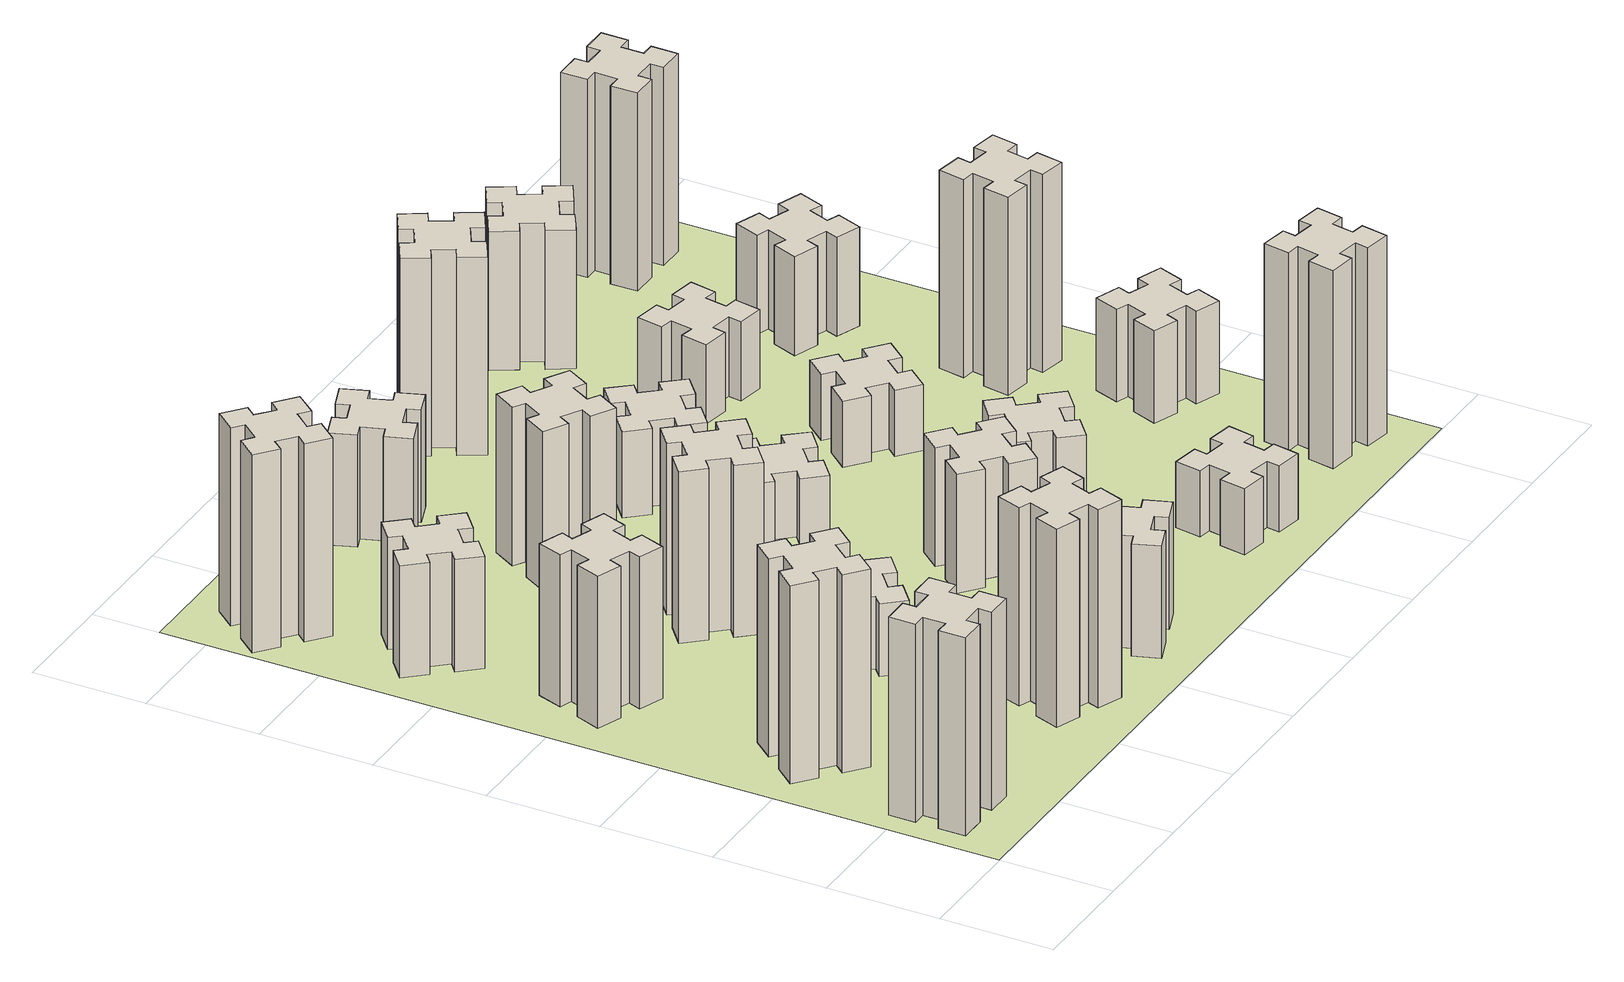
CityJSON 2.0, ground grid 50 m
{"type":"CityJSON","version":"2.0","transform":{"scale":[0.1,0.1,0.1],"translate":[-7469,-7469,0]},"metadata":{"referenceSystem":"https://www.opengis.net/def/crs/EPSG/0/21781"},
"CityObjects":{
"building1":{"type":"Building","attributes":{"class":"1000","function":"1000","usage":"1000","yearOfConstruction":2016,"roofType":"1000","measuredHeight":90,"storeysAboveGround":30,"storeysBelowGround":0},"geometry":[{"type":"Solid","lod":"1","boundaries":[[[[0,1,2,3,4,5,6,7,8,9,10,11,12,13,14,15,16,17,18,19]],[[17,16,20,21]],[[16,15,22,20]],[[15,14,23,22]],[[14,13,24,23]],[[13,12,25,24]],[[12,11,26,25]],[[11,10,27,26]],[[10,9,28,27]],[[9,8,29,28]],[[8,7,30,29]],[[7,6,31,30]],[[6,5,32,31]],[[5,4,33,32]],[[4,3,34,33]],[[3,2,35,34]],[[2,1,36,35]],[[1,0,37,36]],[[0,19,38,37]],[[19,18,39,38]],[[18,17,21,39]],[[24,25,26,27,28,29,30,31,32,33,34,35,36,37,38,39,21,20,22,23]]]]}]},
"building2":{"type":"Building","attributes":{"class":"1000","function":"1000","usage":"1000","yearOfConstruction":2016,"roofType":"1000","measuredHeight":90,"storeysAboveGround":30,"storeysBelowGround":0},"geometry":[{"type":"Solid","lod":"1","boundaries":[[[[40,41,42,43,44,45,46,47,48,49,50,51,52,53,54,55,56,57,58,59]],[[57,56,60,61]],[[56,55,62,60]],[[55,54,63,62]],[[54,53,64,63]],[[53,52,65,64]],[[52,51,66,65]],[[51,50,67,66]],[[50,49,68,67]],[[49,48,69,68]],[[48,47,70,69]],[[47,46,71,70]],[[46,45,72,71]],[[45,44,73,72]],[[44,43,74,73]],[[43,42,75,74]],[[42,41,76,75]],[[41,40,77,76]],[[40,59,78,77]],[[59,58,79,78]],[[58,57,61,79]],[[64,65,66,67,68,69,70,71,72,73,74,75,76,77,78,79,61,60,62,63]]]]}]},
"building3":{"type":"Building","attributes":{"class":"1000","function":"1000","usage":"1000","yearOfConstruction":2016,"roofType":"1000","measuredHeight":69,"storeysAboveGround":30,"storeysBelowGround":0},"geometry":[{"type":"Solid","lod":"1","boundaries":[[[[80,81,82,83,84,85,86,87,88,89,90,91,92,93,94,95,96,97,98,99]],[[97,96,100,101]],[[96,95,102,100]],[[95,94,103,102]],[[94,93,104,103]],[[93,92,105,104]],[[92,91,106,105]],[[91,90,107,106]],[[90,89,108,107]],[[89,88,109,108]],[[88,87,110,109]],[[87,86,111,110]],[[86,85,112,111]],[[85,84,113,112]],[[84,83,114,113]],[[83,82,115,114]],[[82,81,116,115]],[[81,80,117,116]],[[80,99,118,117]],[[99,98,119,118]],[[98,97,101,119]],[[104,105,106,107,108,109,110,111,112,113,114,115,116,117,118,119,101,100,102,103]]]]}]},
"building4":{"type":"Building","attributes":{"class":"1000","function":"1000","usage":"1000","yearOfConstruction":2016,"roofType":"1000","measuredHeight":51,"storeysAboveGround":30,"storeysBelowGround":0},"geometry":[{"type":"Solid","lod":"1","boundaries":[[[[120,121,122,123,124,125,126,127,128,129,130,131,132,133,134,135,136,137,138,139]],[[137,136,140,141]],[[136,135,142,140]],[[135,134,143,142]],[[134,133,144,143]],[[133,132,145,144]],[[132,131,146,145]],[[131,130,147,146]],[[130,129,148,147]],[[129,128,149,148]],[[128,127,150,149]],[[127,126,151,150]],[[126,125,152,151]],[[125,124,153,152]],[[124,123,154,153]],[[123,122,155,154]],[[122,121,156,155]],[[121,120,157,156]],[[120,139,158,157]],[[139,138,159,158]],[[138,137,141,159]],[[144,145,146,147,148,149,150,151,152,153,154,155,156,157,158,159,141,140,142,143]]]]}]},
"building5":{"type":"Building","attributes":{"class":"1000","function":"1000","usage":"1000","yearOfConstruction":2016,"roofType":"1000","measuredHeight":90,"storeysAboveGround":30,"storeysBelowGround":0},"geometry":[{"type":"Solid","lod":"1","boundaries":[[[[160,161,162,163,164,165,166,167,168,169,170,171,172,173,174,175,176,177,178,179]],[[177,176,180,181]],[[176,175,182,180]],[[175,174,183,182]],[[174,173,184,183]],[[173,172,185,184]],[[172,171,186,185]],[[171,170,187,186]],[[170,169,188,187]],[[169,168,189,188]],[[168,167,190,189]],[[167,166,191,190]],[[166,165,192,191]],[[165,164,193,192]],[[164,163,194,193]],[[163,162,195,194]],[[162,161,196,195]],[[161,160,197,196]],[[160,179,198,197]],[[179,178,199,198]],[[178,177,181,199]],[[184,185,186,187,188,189,190,191,192,193,194,195,196,197,198,199,181,180,182,183]]]]}]},
"building6":{"type":"Building","attributes":{"class":"1000","function":"1000","usage":"1000","yearOfConstruction":2016,"roofType":"1000","measuredHeight":90,"storeysAboveGround":30,"storeysBelowGround":0},"geometry":[{"type":"Solid","lod":"1","boundaries":[[[[200,201,202,203,204,205,206,207,208,209,210,211,212,213,214,215,216,217,218,219]],[[217,216,220,221]],[[216,215,222,220]],[[215,214,223,222]],[[214,213,224,223]],[[213,212,225,224]],[[212,211,226,225]],[[211,210,227,226]],[[210,209,228,227]],[[209,208,229,228]],[[208,207,230,229]],[[207,206,231,230]],[[206,205,232,231]],[[205,204,233,232]],[[204,203,234,233]],[[203,202,235,234]],[[202,201,236,235]],[[201,200,237,236]],[[200,219,238,237]],[[219,218,239,238]],[[218,217,221,239]],[[224,225,226,227,228,229,230,231,232,233,234,235,236,237,238,239,221,220,222,223]]]]}]},
"building7":{"type":"Building","attributes":{"class":"1000","function":"1000","usage":"1000","yearOfConstruction":2016,"roofType":"1000","measuredHeight":33,"storeysAboveGround":30,"storeysBelowGround":0},"geometry":[{"type":"Solid","lod":"1","boundaries":[[[[240,241,242,243,244,245,246,247,248,249,250,251,252,253,254,255,256,257,258,259]],[[257,256,260,261]],[[256,255,262,260]],[[255,254,263,262]],[[254,253,264,263]],[[253,252,265,264]],[[252,251,266,265]],[[251,250,267,266]],[[250,249,268,267]],[[249,248,269,268]],[[248,247,270,269]],[[247,246,271,270]],[[246,245,272,271]],[[245,244,273,272]],[[244,243,274,273]],[[243,242,275,274]],[[242,241,276,275]],[[241,240,277,276]],[[240,259,278,277]],[[259,258,279,278]],[[258,257,261,279]],[[264,265,266,267,268,269,270,271,272,273,274,275,276,277,278,279,261,260,262,263]]]]}]},
"building8":{"type":"Building","attributes":{"class":"1000","function":"1000","usage":"1000","yearOfConstruction":2016,"roofType":"1000","measuredHeight":78,"storeysAboveGround":30,"storeysBelowGround":0},"geometry":[{"type":"Solid","lod":"1","boundaries":[[[[280,281,282,283,284,285,286,287,288,289,290,291,292,293,294,295,296,297,298,299]],[[297,296,300,301]],[[296,295,302,300]],[[295,294,303,302]],[[294,293,304,303]],[[293,292,305,304]],[[292,291,306,305]],[[291,290,307,306]],[[290,289,308,307]],[[289,288,309,308]],[[288,287,310,309]],[[287,286,311,310]],[[286,285,312,311]],[[285,284,313,312]],[[284,283,314,313]],[[283,282,315,314]],[[282,281,316,315]],[[281,280,317,316]],[[280,299,318,317]],[[299,298,319,318]],[[298,297,301,319]],[[304,305,306,307,308,309,310,311,312,313,314,315,316,317,318,319,301,300,302,303]]]]}]},
"building9":{"type":"Building","attributes":{"class":"1000","function":"1000","usage":"1000","yearOfConstruction":2016,"roofType":"1000","measuredHeight":51,"storeysAboveGround":30,"storeysBelowGround":0},"geometry":[{"type":"Solid","lod":"1","boundaries":[[[[320,321,322,323,324,325,326,327,328,329,330,331,332,333,334,335,336,337,338,339]],[[337,336,340,341]],[[336,335,342,340]],[[335,334,343,342]],[[334,333,344,343]],[[333,332,345,344]],[[332,331,346,345]],[[331,330,347,346]],[[330,329,348,347]],[[329,328,349,348]],[[328,327,350,349]],[[327,326,351,350]],[[326,325,352,351]],[[325,324,353,352]],[[324,323,354,353]],[[323,322,355,354]],[[322,321,356,355]],[[321,320,357,356]],[[320,339,358,357]],[[339,338,359,358]],[[338,337,341,359]],[[344,345,346,347,348,349,350,351,352,353,354,355,356,357,358,359,341,340,342,343]]]]}]},
"building10":{"type":"Building","attributes":{"class":"1000","function":"1000","usage":"1000","yearOfConstruction":2016,"roofType":"1000","measuredHeight":72,"storeysAboveGround":30,"storeysBelowGround":0},"geometry":[{"type":"Solid","lod":"1","boundaries":[[[[360,361,362,363,364,365,366,367,368,369,370,371,372,373,374,375,376,377,378,379]],[[377,376,380,381]],[[376,375,382,380]],[[375,374,383,382]],[[374,373,384,383]],[[373,372,385,384]],[[372,371,386,385]],[[371,370,387,386]],[[370,369,388,387]],[[369,368,389,388]],[[368,367,390,389]],[[367,366,391,390]],[[366,365,392,391]],[[365,364,393,392]],[[364,363,394,393]],[[363,362,395,394]],[[362,361,396,395]],[[361,360,397,396]],[[360,379,398,397]],[[379,378,399,398]],[[378,377,381,399]],[[384,385,386,387,388,389,390,391,392,393,394,395,396,397,398,399,381,380,382,383]]]]}]},
"building11":{"type":"Building","attributes":{"class":"1000","function":"1000","usage":"1000","yearOfConstruction":2016,"roofType":"1000","measuredHeight":51,"storeysAboveGround":30,"storeysBelowGround":0},"geometry":[{"type":"Solid","lod":"1","boundaries":[[[[400,401,402,403,404,405,406,407,408,409,410,411,412,413,414,415,416,417,418,419]],[[417,416,420,421]],[[416,415,422,420]],[[415,414,423,422]],[[414,413,424,423]],[[413,412,425,424]],[[412,411,426,425]],[[411,410,427,426]],[[410,409,428,427]],[[409,408,429,428]],[[408,407,430,429]],[[407,406,431,430]],[[406,405,432,431]],[[405,404,433,432]],[[404,403,434,433]],[[403,402,435,434]],[[402,401,436,435]],[[401,400,437,436]],[[400,419,438,437]],[[419,418,439,438]],[[418,417,421,439]],[[424,425,426,427,428,429,430,431,432,433,434,435,436,437,438,439,421,420,422,423]]]]}]},
"building12":{"type":"Building","attributes":{"class":"1000","function":"1000","usage":"1000","yearOfConstruction":2016,"roofType":"1000","measuredHeight":54,"storeysAboveGround":30,"storeysBelowGround":0},"geometry":[{"type":"Solid","lod":"1","boundaries":[[[[440,441,442,443,444,445,446,447,448,449,450,451,452,453,454,455,456,457,458,459]],[[457,456,460,461]],[[456,455,462,460]],[[455,454,463,462]],[[454,453,464,463]],[[453,452,465,464]],[[452,451,466,465]],[[451,450,467,466]],[[450,449,468,467]],[[449,448,469,468]],[[448,447,470,469]],[[447,446,471,470]],[[446,445,472,471]],[[445,444,473,472]],[[444,443,474,473]],[[443,442,475,474]],[[442,441,476,475]],[[441,440,477,476]],[[440,459,478,477]],[[459,458,479,478]],[[458,457,461,479]],[[464,465,466,467,468,469,470,471,472,473,474,475,476,477,478,479,461,460,462,463]]]]}]},
"building13":{"type":"Building","attributes":{"class":"1000","function":"1000","usage":"1000","yearOfConstruction":2016,"roofType":"1000","measuredHeight":30,"storeysAboveGround":30,"storeysBelowGround":0},"geometry":[{"type":"Solid","lod":"1","boundaries":[[[[480,481,482,483,484,485,486,487,488,489,490,491,492,493,494,495,496,497,498,499]],[[497,496,500,501]],[[496,495,502,500]],[[495,494,503,502]],[[494,493,504,503]],[[493,492,505,504]],[[492,491,506,505]],[[491,490,507,506]],[[490,489,508,507]],[[489,488,509,508]],[[488,487,510,509]],[[487,486,511,510]],[[486,485,512,511]],[[485,484,513,512]],[[484,483,514,513]],[[483,482,515,514]],[[482,481,516,515]],[[481,480,517,516]],[[480,499,518,517]],[[499,498,519,518]],[[498,497,501,519]],[[504,505,506,507,508,509,510,511,512,513,514,515,516,517,518,519,501,500,502,503]]]]}]},
"building14":{"type":"Building","attributes":{"class":"1000","function":"1000","usage":"1000","yearOfConstruction":2016,"roofType":"1000","measuredHeight":39,"storeysAboveGround":30,"storeysBelowGround":0},"geometry":[{"type":"Solid","lod":"1","boundaries":[[[[520,521,522,523,524,525,526,527,528,529,530,531,532,533,534,535,536,537,538,539]],[[537,536,540,541]],[[536,535,542,540]],[[535,534,543,542]],[[534,533,544,543]],[[533,532,545,544]],[[532,531,546,545]],[[531,530,547,546]],[[530,529,548,547]],[[529,528,549,548]],[[528,527,550,549]],[[527,526,551,550]],[[526,525,552,551]],[[525,524,553,552]],[[524,523,554,553]],[[523,522,555,554]],[[522,521,556,555]],[[521,520,557,556]],[[520,539,558,557]],[[539,538,559,558]],[[538,537,541,559]],[[544,545,546,547,548,549,550,551,552,553,554,555,556,557,558,559,541,540,542,543]]]]}]},
"building15":{"type":"Building","attributes":{"class":"1000","function":"1000","usage":"1000","yearOfConstruction":2016,"roofType":"1000","measuredHeight":30,"storeysAboveGround":30,"storeysBelowGround":0},"geometry":[{"type":"Solid","lod":"1","boundaries":[[[[560,561,562,563,564,565,566,567,568,569,570,571,572,573,574,575,576,577,578,579]],[[577,576,580,581]],[[576,575,582,580]],[[575,574,583,582]],[[574,573,584,583]],[[573,572,585,584]],[[572,571,586,585]],[[571,570,587,586]],[[570,569,588,587]],[[569,568,589,588]],[[568,567,590,589]],[[567,566,591,590]],[[566,565,592,591]],[[565,564,593,592]],[[564,563,594,593]],[[563,562,595,594]],[[562,561,596,595]],[[561,560,597,596]],[[560,579,598,597]],[[579,578,599,598]],[[578,577,581,599]],[[584,585,586,587,588,589,590,591,592,593,594,595,596,597,598,599,581,580,582,583]]]]}]},
"building16":{"type":"Building","attributes":{"class":"1000","function":"1000","usage":"1000","yearOfConstruction":2016,"roofType":"1000","measuredHeight":90,"storeysAboveGround":30,"storeysBelowGround":0},"geometry":[{"type":"Solid","lod":"1","boundaries":[[[[600,601,602,603,604,605,606,607,608,609,610,611,612,613,614,615,616,617,618,619]],[[617,616,620,621]],[[616,615,622,620]],[[615,614,623,622]],[[614,613,624,623]],[[613,612,625,624]],[[612,611,626,625]],[[611,610,627,626]],[[610,609,628,627]],[[609,608,629,628]],[[608,607,630,629]],[[607,606,631,630]],[[606,605,632,631]],[[605,604,633,632]],[[604,603,634,633]],[[603,602,635,634]],[[602,601,636,635]],[[601,600,637,636]],[[600,619,638,637]],[[619,618,639,638]],[[618,617,621,639]],[[624,625,626,627,628,629,630,631,632,633,634,635,636,637,638,639,621,620,622,623]]]]}]},
"building17":{"type":"Building","attributes":{"class":"1000","function":"1000","usage":"1000","yearOfConstruction":2016,"roofType":"1000","measuredHeight":30,"storeysAboveGround":30,"storeysBelowGround":0},"geometry":[{"type":"Solid","lod":"1","boundaries":[[[[640,641,642,643,644,645,646,647,648,649,650,651,652,653,654,655,656,657,658,659]],[[657,656,660,661]],[[656,655,662,660]],[[655,654,663,662]],[[654,653,664,663]],[[653,652,665,664]],[[652,651,666,665]],[[651,650,667,666]],[[650,649,668,667]],[[649,648,669,668]],[[648,647,670,669]],[[647,646,671,670]],[[646,645,672,671]],[[645,644,673,672]],[[644,643,674,673]],[[643,642,675,674]],[[642,641,676,675]],[[641,640,677,676]],[[640,659,678,677]],[[659,658,679,678]],[[658,657,661,679]],[[664,665,666,667,668,669,670,671,672,673,674,675,676,677,678,679,661,660,662,663]]]]}]},
"building18":{"type":"Building","attributes":{"class":"1000","function":"1000","usage":"1000","yearOfConstruction":2016,"roofType":"1000","measuredHeight":30,"storeysAboveGround":30,"storeysBelowGround":0},"geometry":[{"type":"Solid","lod":"1","boundaries":[[[[680,681,682,683,684,685,686,687,688,689,690,691,692,693,694,695,696,697,698,699]],[[697,696,700,701]],[[696,695,702,700]],[[695,694,703,702]],[[694,693,704,703]],[[693,692,705,704]],[[692,691,706,705]],[[691,690,707,706]],[[690,689,708,707]],[[689,688,709,708]],[[688,687,710,709]],[[687,686,711,710]],[[686,685,712,711]],[[685,684,713,712]],[[684,683,714,713]],[[683,682,715,714]],[[682,681,716,715]],[[681,680,717,716]],[[680,699,718,717]],[[699,698,719,718]],[[698,697,701,719]],[[704,705,706,707,708,709,710,711,712,713,714,715,716,717,718,719,701,700,702,703]]]]}]},
"building19":{"type":"Building","attributes":{"class":"1000","function":"1000","usage":"1000","yearOfConstruction":2016,"roofType":"1000","measuredHeight":36,"storeysAboveGround":30,"storeysBelowGround":0},"geometry":[{"type":"Solid","lod":"1","boundaries":[[[[720,721,722,723,724,725,726,727,728,729,730,731,732,733,734,735,736,737,738,739]],[[737,736,740,741]],[[736,735,742,740]],[[735,734,743,742]],[[734,733,744,743]],[[733,732,745,744]],[[732,731,746,745]],[[731,730,747,746]],[[730,729,748,747]],[[729,728,749,748]],[[728,727,750,749]],[[727,726,751,750]],[[726,725,752,751]],[[725,724,753,752]],[[724,723,754,753]],[[723,722,755,754]],[[722,721,756,755]],[[721,720,757,756]],[[720,739,758,757]],[[739,738,759,758]],[[738,737,741,759]],[[744,745,746,747,748,749,750,751,752,753,754,755,756,757,758,759,741,740,742,743]]]]}]},
"building20":{"type":"Building","attributes":{"class":"1000","function":"1000","usage":"1000","yearOfConstruction":2016,"roofType":"1000","measuredHeight":90,"storeysAboveGround":30,"storeysBelowGround":0},"geometry":[{"type":"Solid","lod":"1","boundaries":[[[[760,761,762,763,764,765,766,767,768,769,770,771,772,773,774,775,776,777,778,779]],[[777,776,780,781]],[[776,775,782,780]],[[775,774,783,782]],[[774,773,784,783]],[[773,772,785,784]],[[772,771,786,785]],[[771,770,787,786]],[[770,769,788,787]],[[769,768,789,788]],[[768,767,790,789]],[[767,766,791,790]],[[766,765,792,791]],[[765,764,793,792]],[[764,763,794,793]],[[763,762,795,794]],[[762,761,796,795]],[[761,760,797,796]],[[760,779,798,797]],[[779,778,799,798]],[[778,777,781,799]],[[784,785,786,787,788,789,790,791,792,793,794,795,796,797,798,799,781,780,782,783]]]]}]},
"building21":{"type":"Building","attributes":{"class":"1000","function":"1000","usage":"1000","yearOfConstruction":2016,"roofType":"1000","measuredHeight":63,"storeysAboveGround":30,"storeysBelowGround":0},"geometry":[{"type":"Solid","lod":"1","boundaries":[[[[800,801,802,803,804,805,806,807,808,809,810,811,812,813,814,815,816,817,818,819]],[[817,816,820,821]],[[816,815,822,820]],[[815,814,823,822]],[[814,813,824,823]],[[813,812,825,824]],[[812,811,826,825]],[[811,810,827,826]],[[810,809,828,827]],[[809,808,829,828]],[[808,807,830,829]],[[807,806,831,830]],[[806,805,832,831]],[[805,804,833,832]],[[804,803,834,833]],[[803,802,835,834]],[[802,801,836,835]],[[801,800,837,836]],[[800,819,838,837]],[[819,818,839,838]],[[818,817,821,839]],[[824,825,826,827,828,829,830,831,832,833,834,835,836,837,838,839,821,820,822,823]]]]}]},
"building22":{"type":"Building","attributes":{"class":"1000","function":"1000","usage":"1000","yearOfConstruction":2016,"roofType":"1000","measuredHeight":42,"storeysAboveGround":30,"storeysBelowGround":0},"geometry":[{"type":"Solid","lod":"1","boundaries":[[[[840,841,842,843,844,845,846,847,848,849,850,851,852,853,854,855,856,857,858,859]],[[857,856,860,861]],[[856,855,862,860]],[[855,854,863,862]],[[854,853,864,863]],[[853,852,865,864]],[[852,851,866,865]],[[851,850,867,866]],[[850,849,868,867]],[[849,848,869,868]],[[848,847,870,869]],[[847,846,871,870]],[[846,845,872,871]],[[845,844,873,872]],[[844,843,874,873]],[[843,842,875,874]],[[842,841,876,875]],[[841,840,877,876]],[[840,859,878,877]],[[859,858,879,878]],[[858,857,861,879]],[[864,865,866,867,868,869,870,871,872,873,874,875,876,877,878,879,861,860,862,863]]]]}]},
"building23":{"type":"Building","attributes":{"class":"1000","function":"1000","usage":"1000","yearOfConstruction":2016,"roofType":"1000","measuredHeight":90,"storeysAboveGround":30,"storeysBelowGround":0},"geometry":[{"type":"Solid","lod":"1","boundaries":[[[[880,881,882,883,884,885,886,887,888,889,890,891,892,893,894,895,896,897,898,899]],[[897,896,900,901]],[[896,895,902,900]],[[895,894,903,902]],[[894,893,904,903]],[[893,892,905,904]],[[892,891,906,905]],[[891,890,907,906]],[[890,889,908,907]],[[889,888,909,908]],[[888,887,910,909]],[[887,886,911,910]],[[886,885,912,911]],[[885,884,913,912]],[[884,883,914,913]],[[883,882,915,914]],[[882,881,916,915]],[[881,880,917,916]],[[880,899,918,917]],[[899,898,919,918]],[[898,897,901,919]],[[904,905,906,907,908,909,910,911,912,913,914,915,916,917,918,919,901,900,902,903]]]]}]},
"building24":{"type":"Building","attributes":{"class":"1000","function":"1000","usage":"1000","yearOfConstruction":2016,"roofType":"1000","measuredHeight":45,"storeysAboveGround":30,"storeysBelowGround":0},"geometry":[{"type":"Solid","lod":"1","boundaries":[[[[920,921,922,923,924,925,926,927,928,929,930,931,932,933,934,935,936,937,938,939]],[[937,936,940,941]],[[936,935,942,940]],[[935,934,943,942]],[[934,933,944,943]],[[933,932,945,944]],[[932,931,946,945]],[[931,930,947,946]],[[930,929,948,947]],[[929,928,949,948]],[[928,927,950,949]],[[927,926,951,950]],[[926,925,952,951]],[[925,924,953,952]],[[924,923,954,953]],[[923,922,955,954]],[[922,921,956,955]],[[921,920,957,956]],[[920,939,958,957]],[[939,938,959,958]],[[938,937,941,959]],[[944,945,946,947,948,949,950,951,952,953,954,955,956,957,958,959,941,940,942,943]]]]}]},
"building25":{"type":"Building","attributes":{"class":"1000","function":"1000","usage":"1000","yearOfConstruction":2016,"roofType":"1000","measuredHeight":90,"storeysAboveGround":30,"storeysBelowGround":0},"geometry":[{"type":"Solid","lod":"1","boundaries":[[[[960,961,962,963,964,965,966,967,968,969,970,971,972,973,974,975,976,977,978,979]],[[977,976,980,981]],[[976,975,982,980]],[[975,974,983,982]],[[974,973,984,983]],[[973,972,985,984]],[[972,971,986,985]],[[971,970,987,986]],[[970,969,988,987]],[[969,968,989,988]],[[968,967,990,989]],[[967,966,991,990]],[[966,965,992,991]],[[965,964,993,992]],[[964,963,994,993]],[[963,962,995,994]],[[962,961,996,995]],[[961,960,997,996]],[[960,979,998,997]],[[979,978,999,998]],[[978,977,981,999]],[[984,985,986,987,988,989,990,991,992,993,994,995,996,997,998,999,981,980,982,983]]]]}]},
"landuse1":{"type":"LandUse","attributes":{"name":"plot1","function":"1010"},"geometry":[{"type":"MultiSurface","lod":"1","boundaries":[[[1000,1001,1002,1003]]]}]}
},
"vertices":[
[165,425,0],[165,325,0],[105,325,0],[105,205,0],[225,205,0],[225,265,0],[325,265,0],[325,205,0],[445,205,0],[445,325,0],[385,325,0],[385,425,0],[445,425,0],[445,545,0],[325,545,0],[325,485,0],[225,485,0],[225,545,0],[105,545,0],[105,425,0],[225,485,900],[225,545,900],[325,485,900],[325,545,900],[445,545,900],[445,425,900],[385,425,900],[385,325,900],[445,325,900],[445,205,900],[325,205,900],[325,265,900],[225,265,900],[225,205,900],[105,205,900],[105,325,900],[165,325,900],[165,425,900],[105,425,900],[105,545,900],
[484,1067,0],[408,1132,0],[446,1178,0],[354,1255,0],[277,1163,0],[323,1124,0],[259,1048,0],[213,1086,0],[136,994,0],[228,917,0],[266,963,0],[343,899,0],[304,853,0],[396,776,0],[473,868,0],[427,906,0],[492,983,0],[538,944,0],[615,1036,0],[523,1113,0],[492,983,900],[538,944,900],[427,906,900],[473,868,900],[396,776,900],[304,853,900],[343,899,900],[266,963,900],[228,917,900],[136,994,900],[213,1086,900],[259,1048,900],[323,1124,900],[277,1163,900],[354,1255,900],[446,1178,900],[408,1132,900],[484,1067,900],[523,1113,900],[615,1036,900],
[291,1869,0],[385,1835,0],[364,1779,0],[477,1737,0],[518,1850,0],[462,1871,0],[496,1965,0],[552,1944,0],[593,2057,0],[480,2098,0],[460,2042,0],[366,2076,0],[387,2132,0],[274,2173,0],[233,2060,0],[289,2040,0],[255,1946,0],[199,1967,0],[157,1854,0],[270,1813,0],[255,1946,690],[199,1967,690],[289,2040,690],[233,2060,690],[274,2173,690],[387,2132,690],[366,2076,690],[460,2042,690],[480,2098,690],[593,2057,690],[552,1944,690],[496,1965,690],[462,1871,690],[518,1850,690],[477,1737,690],[364,1779,690],[385,1835,690],[291,1869,690],[270,1813,690],[157,1854,690],
[492,2728,0],[427,2804,0],[473,2843,0],[396,2935,0],[304,2858,0],[343,2812,0],[266,2747,0],[228,2793,0],[136,2716,0],[213,2624,0],[259,2663,0],[323,2586,0],[277,2548,0],[354,2456,0],[446,2533,0],[408,2579,0],[484,2643,0],[523,2597,0],[615,2674,0],[538,2766,0],[484,2643,510],[523,2597,510],[408,2579,510],[446,2533,510],[354,2456,510],[277,2548,510],[323,2586,510],[259,2663,510],[213,2624,510],[136,2716,510],[228,2793,510],[266,2747,510],[343,2812,510],[304,2858,510],[396,2935,510],[473,2843,510],[427,2804,510],[492,2728,510],[538,2766,510],[615,2674,510],
[384,3387,0],[308,3452,0],[346,3498,0],[254,3575,0],[177,3483,0],[223,3444,0],[159,3368,0],[113,3406,0],[36,3314,0],[128,3237,0],[166,3283,0],[243,3219,0],[204,3173,0],[296,3096,0],[373,3188,0],[327,3226,0],[392,3303,0],[438,3264,0],[515,3356,0],[423,3433,0],[392,3303,900],[438,3264,900],[327,3226,900],[373,3188,900],[296,3096,900],[204,3173,900],[243,3219,900],[166,3283,900],[128,3237,900],[36,3314,900],[113,3406,900],[159,3368,900],[223,3444,900],[177,3483,900],[254,3575,900],[346,3498,900],[308,3452,900],[384,3387,900],[423,3433,900],[515,3356,900],
[1129,460,0],[1095,366,0],[1039,387,0],[997,274,0],[1110,233,0],[1131,289,0],[1225,255,0],[1204,199,0],[1317,157,0],[1358,270,0],[1302,291,0],[1336,385,0],[1392,364,0],[1433,477,0],[1320,518,0],[1300,462,0],[1206,496,0],[1227,552,0],[1114,593,0],[1073,480,0],[1206,496,900],[1227,552,900],[1300,462,900],[1320,518,900],[1433,477,900],[1392,364,900],[1336,385,900],[1302,291,900],[1358,270,900],[1317,157,900],[1204,199,900],[1225,255,900],[1131,289,900],[1110,233,900],[997,274,900],[1039,387,900],[1095,366,900],[1129,460,900],[1073,480,900],[1114,593,900],
[1083,1332,0],[1006,1267,0],[968,1313,0],[876,1236,0],[953,1144,0],[999,1183,0],[1063,1106,0],[1017,1068,0],[1094,976,0],[1186,1053,0],[1148,1099,0],[1224,1163,0],[1263,1117,0],[1355,1194,0],[1278,1286,0],[1232,1248,0],[1167,1324,0],[1213,1363,0],[1136,1455,0],[1044,1378,0],[1167,1324,330],[1213,1363,330],[1232,1248,330],[1278,1286,330],[1355,1194,330],[1263,1117,330],[1224,1163,330],[1148,1099,330],[1186,1053,330],[1094,976,330],[1017,1068,330],[1063,1106,330],[999,1183,330],[953,1144,330],[876,1236,330],[968,1313,330],[1006,1267,330],[1083,1332,330],[1044,1378,330],[1136,1455,330],
[1083,1972,0],[1006,1907,0],[968,1953,0],[876,1876,0],[953,1784,0],[999,1823,0],[1063,1746,0],[1017,1708,0],[1094,1616,0],[1186,1693,0],[1148,1739,0],[1224,1803,0],[1263,1757,0],[1355,1834,0],[1278,1926,0],[1232,1888,0],[1167,1964,0],[1213,2003,0],[1136,2095,0],[1044,2018,0],[1167,1964,780],[1213,2003,780],[1232,1888,780],[1278,1926,780],[1355,1834,780],[1263,1757,780],[1224,1803,780],[1148,1739,780],[1186,1693,780],[1094,1616,780],[1017,1708,780],[1063,1746,780],[999,1823,780],[953,1784,780],[876,1876,780],[968,1953,780],[1006,1907,780],[1083,1972,780],[1044,2018,780],[1136,2095,780],
[1765,496,0],[1671,462,0],[1650,518,0],[1537,477,0],[1579,364,0],[1635,385,0],[1669,291,0],[1613,270,0],[1654,157,0],[1767,199,0],[1746,255,0],[1840,289,0],[1860,233,0],[1973,274,0],[1932,387,0],[1876,366,0],[1842,460,0],[1898,480,0],[1857,593,0],[1744,552,0],[1842,460,510],[1898,480,510],[1876,366,510],[1932,387,510],[1973,274,510],[1860,233,510],[1840,289,510],[1746,255,510],[1767,199,510],[1654,157,510],[1613,270,510],[1669,291,510],[1635,385,510],[1579,364,510],[1537,477,510],[1650,518,510],[1671,462,510],[1765,496,510],[1744,552,510],[1857,593,510],
[1314,2666,0],[1227,2716,0],[1257,2768,0],[1153,2828,0],[1093,2724,0],[1145,2694,0],[1095,2607,0],[1043,2637,0],[983,2533,0],[1087,2473,0],[1117,2525,0],[1204,2475,0],[1174,2423,0],[1278,2363,0],[1338,2467,0],[1286,2497,0],[1336,2584,0],[1388,2554,0],[1448,2658,0],[1344,2718,0],[1336,2584,720],[1388,2554,720],[1286,2497,720],[1338,2467,720],[1278,2363,720],[1174,2423,720],[1204,2475,720],[1117,2525,720],[1087,2473,720],[983,2533,720],[1043,2637,720],[1095,2607,720],[1145,2694,720],[1093,2724,720],[1153,2828,720],[1257,2768,720],[1227,2716,720],[1314,2666,720],[1344,2718,720],[1448,2658,720],
[1125,3456,0],[1031,3422,0],[1010,3478,0],[897,3437,0],[939,3324,0],[995,3345,0],[1029,3251,0],[973,3230,0],[1014,3117,0],[1127,3159,0],[1106,3215,0],[1200,3249,0],[1220,3193,0],[1333,3234,0],[1292,3347,0],[1236,3326,0],[1202,3420,0],[1258,3440,0],[1217,3553,0],[1104,3512,0],[1202,3420,510],[1258,3440,510],[1236,3326,510],[1292,3347,510],[1333,3234,510],[1220,3193,510],[1200,3249,510],[1106,3215,510],[1127,3159,510],[1014,3117,510],[973,3230,510],[1029,3251,510],[995,3345,510],[939,3324,510],[897,3437,510],[1010,3478,510],[1031,3422,510],[1125,3456,510],[1104,3512,510],[1217,3553,510],
[1846,1063,0],[1923,999,0],[1884,953,0],[1976,876,0],[2053,968,0],[2007,1006,0],[2072,1083,0],[2118,1044,0],[2195,1136,0],[2103,1213,0],[2064,1167,0],[1988,1232,0],[2026,1278,0],[1934,1355,0],[1857,1263,0],[1903,1224,0],[1839,1148,0],[1793,1186,0],[1716,1094,0],[1808,1017,0],[1839,1148,540],[1793,1186,540],[1903,1224,540],[1857,1263,540],[1934,1355,540],[2026,1278,540],[1988,1232,540],[2064,1167,540],[2103,1213,540],[2195,1136,540],[2118,1044,540],[2072,1083,540],[2007,1006,540],[2053,968,540],[1976,876,540],[1884,953,540],[1923,999,540],[1846,1063,540],[1808,1017,540],[1716,1094,540],
[1972,1988,0],[1907,2064,0],[1953,2103,0],[1876,2195,0],[1784,2118,0],[1823,2072,0],[1746,2007,0],[1708,2053,0],[1616,1976,0],[1693,1884,0],[1739,1923,0],[1803,1846,0],[1757,1808,0],[1834,1716,0],[1926,1793,0],[1888,1839,0],[1964,1903,0],[2003,1857,0],[2095,1934,0],[2018,2026,0],[1964,1903,300],[2003,1857,300],[1888,1839,300],[1926,1793,300],[1834,1716,300],[1757,1808,300],[1803,1846,300],[1739,1923,300],[1693,1884,300],[1616,1976,300],[1708,2053,300],[1746,2007,300],[1823,2072,300],[1784,2118,300],[1876,2195,300],[1953,2103,300],[1907,2064,300],[1972,1988,300],[2018,2026,300],[2095,1934,300],
[1739,2463,0],[1803,2386,0],[1757,2348,0],[1834,2256,0],[1926,2333,0],[1888,2379,0],[1964,2443,0],[2003,2397,0],[2095,2474,0],[2018,2566,0],[1972,2528,0],[1907,2604,0],[1953,2643,0],[1876,2735,0],[1784,2658,0],[1823,2612,0],[1746,2547,0],[1708,2593,0],[1616,2516,0],[1693,2424,0],[1746,2547,390],[1708,2593,390],[1823,2612,390],[1784,2658,390],[1876,2735,390],[1953,2643,390],[1907,2604,390],[1972,2528,390],[2018,2566,390],[2095,2474,390],[2003,2397,390],[1964,2443,390],[1888,2379,390],[1926,2333,390],[1834,2256,390],[1757,2348,390],[1803,2386,390],[1739,2463,390],[1693,2424,390],[1616,2516,390],
[2596,444,0],[2578,345,0],[2519,356,0],[2498,237,0],[2617,217,0],[2627,276,0],[2725,258,0],[2715,199,0],[2833,178,0],[2854,297,0],[2795,307,0],[2812,405,0],[2871,395,0],[2892,513,0],[2774,534,0],[2764,475,0],[2665,492,0],[2676,551,0],[2557,572,0],[2537,454,0],[2665,492,300],[2676,551,300],[2764,475,300],[2774,534,300],[2892,513,300],[2871,395,300],[2812,405,300],[2795,307,300],[2854,297,300],[2833,178,300],[2715,199,300],[2725,258,300],[2627,276,300],[2617,217,300],[2498,237,300],[2519,356,300],[2578,345,300],[2596,444,300],[2537,454,300],[2557,572,300],
[1844,3556,0],[1757,3506,0],[1727,3558,0],[1623,3498,0],[1683,3394,0],[1735,3424,0],[1785,3337,0],[1733,3307,0],[1793,3203,0],[1897,3263,0],[1867,3315,0],[1954,3365,0],[1984,3313,0],[2088,3373,0],[2028,3477,0],[1976,3447,0],[1926,3534,0],[1978,3564,0],[1918,3668,0],[1814,3608,0],[1926,3534,900],[1978,3564,900],[1976,3447,900],[2028,3477,900],[2088,3373,900],[1984,3313,900],[1954,3365,900],[1867,3315,900],[1897,3263,900],[1793,3203,900],[1733,3307,900],[1785,3337,900],[1735,3424,900],[1683,3394,900],[1623,3498,900],[1727,3558,900],[1757,3506,900],[1844,3556,900],[1814,3608,900],[1918,3668,900],
[2628,1099,0],[2704,1163,0],[2743,1117,0],[2835,1194,0],[2758,1286,0],[2712,1248,0],[2647,1324,0],[2693,1363,0],[2616,1455,0],[2524,1378,0],[2563,1332,0],[2486,1267,0],[2448,1313,0],[2356,1236,0],[2433,1144,0],[2479,1183,0],[2543,1106,0],[2497,1068,0],[2574,976,0],[2666,1053,0],[2543,1106,300],[2497,1068,300],[2479,1183,300],[2433,1144,300],[2356,1236,300],[2448,1313,300],[2486,1267,300],[2563,1332,300],[2524,1378,300],[2616,1455,300],[2693,1363,300],[2647,1324,300],[2712,1248,300],[2758,1286,300],[2835,1194,300],[2743,1117,300],[2704,1163,300],[2628,1099,300],[2666,1053,300],[2574,976,300],
[2704,2007,0],[2628,2072,0],[2666,2118,0],[2574,2195,0],[2497,2103,0],[2543,2064,0],[2479,1988,0],[2433,2026,0],[2356,1934,0],[2448,1857,0],[2486,1903,0],[2563,1839,0],[2524,1793,0],[2616,1716,0],[2693,1808,0],[2647,1846,0],[2712,1923,0],[2758,1884,0],[2835,1976,0],[2743,2053,0],[2712,1923,300],[2758,1884,300],[2647,1846,300],[2693,1808,300],[2616,1716,300],[2524,1793,300],[2563,1839,300],[2486,1903,300],[2448,1857,300],[2356,1934,300],[2433,2026,300],[2479,1988,300],[2543,2064,300],[2497,2103,300],[2574,2195,300],[2666,2118,300],[2628,2072,300],[2704,2007,300],[2743,2053,300],[2835,1976,300],
[2664,2795,0],[2565,2812,0],[2576,2871,0],[2457,2892,0],[2437,2774,0],[2496,2764,0],[2478,2665,0],[2419,2676,0],[2398,2557,0],[2517,2537,0],[2527,2596,0],[2625,2578,0],[2615,2519,0],[2733,2498,0],[2754,2617,0],[2695,2627,0],[2712,2725,0],[2771,2715,0],[2792,2833,0],[2674,2854,0],[2712,2725,360],[2771,2715,360],[2695,2627,360],[2754,2617,360],[2733,2498,360],[2615,2519,360],[2625,2578,360],[2527,2596,360],[2517,2537,360],[2398,2557,360],[2419,2676,360],[2478,2665,360],[2496,2764,360],[2437,2774,360],[2457,2892,360],[2576,2871,360],[2565,2812,360],[2664,2795,360],[2674,2854,360],[2792,2833,360],
[3504,475,0],[3405,492,0],[3416,551,0],[3297,572,0],[3277,454,0],[3336,444,0],[3318,345,0],[3259,356,0],[3238,237,0],[3357,217,0],[3367,276,0],[3465,258,0],[3455,199,0],[3573,178,0],[3594,297,0],[3535,307,0],[3552,405,0],[3611,395,0],[3632,513,0],[3514,534,0],[3552,405,900],[3611,395,900],[3535,307,900],[3594,297,900],[3573,178,900],[3455,199,900],[3465,258,900],[3367,276,900],[3357,217,900],[3238,237,900],[3259,356,900],[3318,345,900],[3336,444,900],[3277,454,900],[3297,572,900],[3416,551,900],[3405,492,900],[3504,475,900],[3514,534,900],[3632,513,900],
[2716,3447,0],[2666,3534,0],[2718,3564,0],[2658,3668,0],[2554,3608,0],[2584,3556,0],[2497,3506,0],[2467,3558,0],[2363,3498,0],[2423,3394,0],[2475,3424,0],[2525,3337,0],[2473,3307,0],[2533,3203,0],[2637,3263,0],[2607,3315,0],[2694,3365,0],[2724,3313,0],[2828,3373,0],[2768,3477,0],[2694,3365,630],[2724,3313,630],[2607,3315,630],[2637,3263,630],[2533,3203,630],[2473,3307,630],[2525,3337,630],[2475,3424,630],[2423,3394,630],[2363,3498,630],[2467,3558,630],[2497,3506,630],[2584,3556,630],[2554,3608,630],[2658,3668,630],[2718,3564,630],[2666,3534,630],[2716,3447,630],[2768,3477,630],[2828,3373,630],
[3351,1029,0],[3445,995,0],[3424,939,0],[3537,897,0],[3578,1010,0],[3522,1031,0],[3556,1125,0],[3612,1104,0],[3653,1217,0],[3540,1258,0],[3520,1202,0],[3426,1236,0],[3447,1292,0],[3334,1333,0],[3293,1220,0],[3349,1200,0],[3315,1106,0],[3259,1127,0],[3217,1014,0],[3330,973,0],[3315,1106,420],[3259,1127,420],[3349,1200,420],[3293,1220,420],[3334,1333,420],[3447,1292,420],[3426,1236,420],[3520,1202,420],[3540,1258,420],[3653,1217,420],[3612,1104,420],[3556,1125,420],[3522,1031,420],[3578,1010,420],[3537,897,420],[3424,939,420],[3445,995,420],[3351,1029,420],[3330,973,420],[3217,1014,420],
[3267,1656,0],[3365,1638,0],[3355,1579,0],[3473,1558,0],[3494,1677,0],[3435,1687,0],[3452,1785,0],[3511,1775,0],[3532,1893,0],[3414,1914,0],[3404,1855,0],[3305,1872,0],[3316,1931,0],[3197,1952,0],[3177,1834,0],[3236,1824,0],[3218,1725,0],[3159,1736,0],[3138,1617,0],[3257,1597,0],[3218,1725,900],[3159,1736,900],[3236,1824,900],[3177,1834,900],[3197,1952,900],[3316,1931,900],[3305,1872,900],[3404,1855,900],[3414,1914,900],[3532,1893,900],[3511,1775,900],[3452,1785,900],[3435,1687,900],[3494,1677,900],[3473,1558,900],[3355,1579,900],[3365,1638,900],[3267,1656,900],[3257,1597,900],[3138,1617,900],
[3322,2511,0],[3356,2605,0],[3412,2584,0],[3453,2697,0],[3340,2738,0],[3320,2682,0],[3226,2716,0],[3247,2772,0],[3134,2813,0],[3093,2700,0],[3149,2680,0],[3115,2586,0],[3059,2607,0],[3017,2494,0],[3130,2453,0],[3151,2509,0],[3245,2475,0],[3224,2419,0],[3337,2377,0],[3378,2490,0],[3245,2475,450],[3224,2419,450],[3151,2509,450],[3130,2453,450],[3017,2494,450],[3059,2607,450],[3115,2586,450],[3149,2680,450],[3093,2700,450],[3134,2813,450],[3247,2772,450],[3226,2716,450],[3320,2682,450],[3340,2738,450],[3453,2697,450],[3412,2584,450],[3356,2605,450],[3322,2511,450],[3378,2490,450],[3337,2377,450],
[3285,3325,0],[3385,3325,0],[3385,3265,0],[3505,3265,0],[3505,3385,0],[3445,3385,0],[3445,3485,0],[3505,3485,0],[3505,3605,0],[3385,3605,0],[3385,3545,0],[3285,3545,0],[3285,3605,0],[3165,3605,0],[3165,3485,0],[3225,3485,0],[3225,3385,0],[3165,3385,0],[3165,3265,0],[3285,3265,0],[3225,3385,900],[3165,3385,900],[3225,3485,900],[3165,3485,900],[3165,3605,900],[3285,3605,900],[3285,3545,900],[3385,3545,900],[3385,3605,900],[3505,3605,900],[3505,3485,900],[3445,3485,900],[3445,3385,900],[3505,3385,900],[3505,3265,900],[3385,3265,900],[3385,3325,900],[3285,3325,900],[3285,3265,900],[3165,3265,900],
[5,3705,0],[3705,3705,0],[3705,5,0],[5,5,0]
]}
